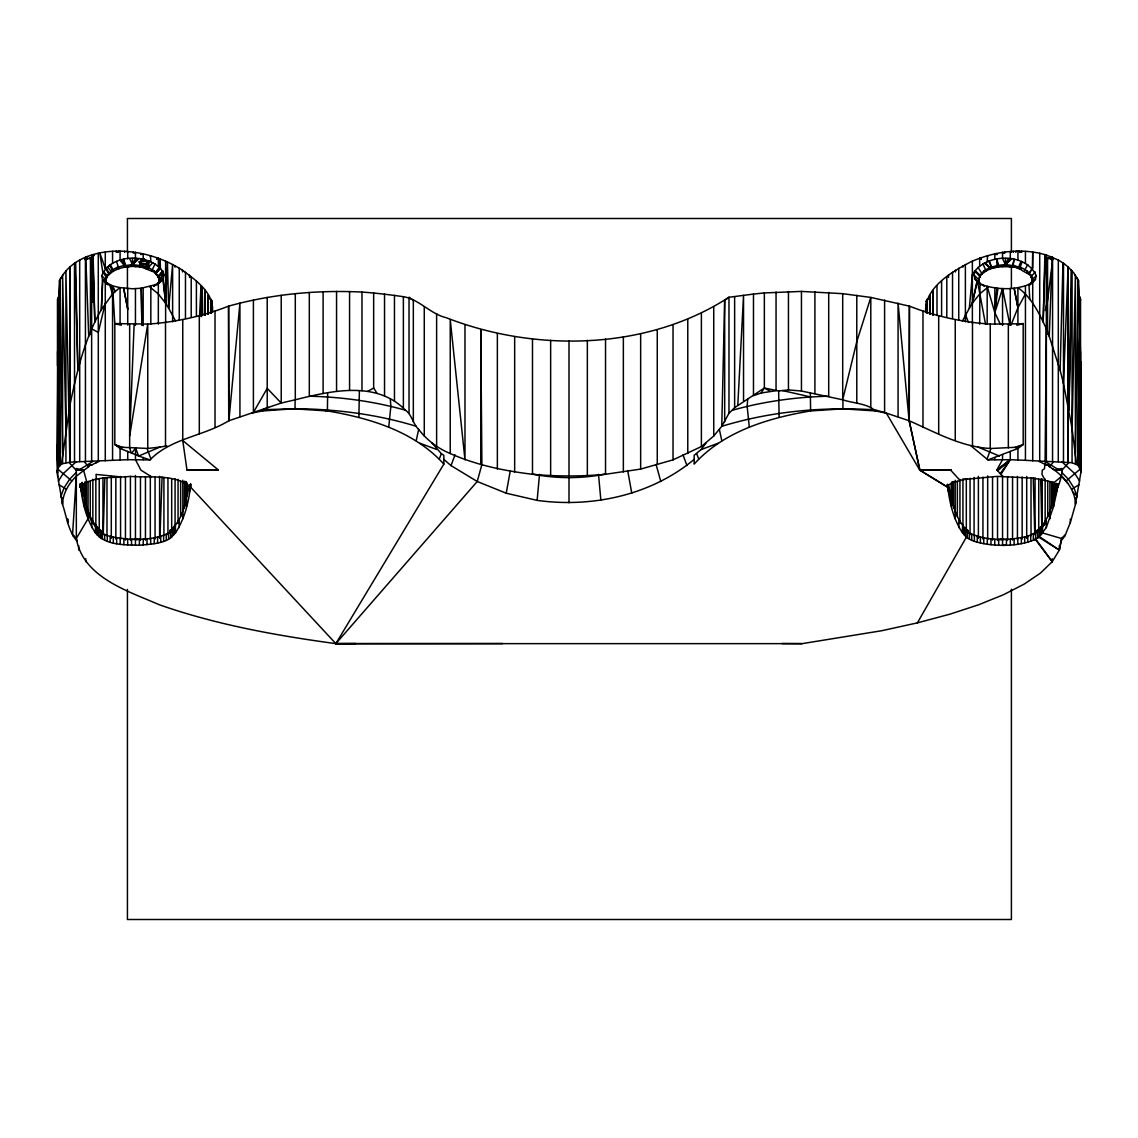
<?xml version="1.0" encoding="UTF-8"?>
<svg xmlns="http://www.w3.org/2000/svg" width="1138" height="1138" viewBox="0 0 1138 1138"><rect width="100%" height="100%" fill="white"/><g stroke="black" fill="none" stroke-linecap="round" stroke-linejoin="round"><path stroke-width="1.5" d="M89.177 466.296L87.797 464.987L89.177 466.296L76.331 476.225L72.547 534.689L76.36 538.615L76.957 541.048C68.18 530.891 66.658 516.723 62.562 504.447L56.9 471.217L58.081 467.946L58.109 326.407L59.375 281.043C71.253 256.107 102.505 249.208 127.726 251.541C147.158 253.162 166.12 259.72 182.521 270.247C195.935 280.389 214.613 293.092 212.393 312.239M80.329 483.792L80.314 487.206L80.329 483.991C81.964 500.848 85.919 518.757 95.464 532.94L96.019 533.196C105.806 545.728 124.881 544.732 139.362 545.273C151.823 543.822 177.926 543.992 174.896 525.315L175.437 525.059C184.285 513.565 186.191 498.544 189.548 484.831M84.582 500.094L84.61 482.469M158.338 324.159L158.338 283.078L163.275 272.437C151.055 252.522 110.642 253.134 101.723 275.723L102.52 279.251L101.353 309.65C84.482 338.953 76.644 372.439 69.916 405.27L61.509 463.948L58.081 467.946L56.985 444.745L58.109 326.407L60.2 465.086M165.622 322.552L165.622 261.199M172.62 321.798L172.62 264.528L168.666 308.242L175.565 321.001M179.249 320.134L179.263 268.241M185.466 318.384L185.48 272.267M174.541 528.103L175.437 532.94C184.811 518.658 189.321 500.748 190.572 483.792M191.198 317.232L191.212 276.562M196.405 316.321L196.405 281.029M201.013 285.681L201.013 315.582L201.013 285.681L199.52 317.075M204.996 315.169L204.996 290.389L204.883 315.155M210.914 313.32L210.914 299.166L210.672 313.334M1022.379 323.789L989.918 324.088C962.435 322.225 935.237 316.264 909.589 306.193L870.798 297.431L842.703 293.675L801.451 291.413L764.352 292.935L764.352 388.015L734.636 407.674L728.974 413.293L721.762 426.323L713.739 435.996L701.392 446.551L673.027 459.866L640.651 469.084L605.53 474.29C581.262 476.523 556.752 476.523 532.484 474.29C504.29 470.862 476.225 465.058 450.235 453.521C437.746 448.443 426.878 440.065 418.656 429.396C412.909 423.862 411.999 414.886 405.498 410.221C376.351 380.291 331.286 390.832 295.297 399.765L281.228 403.051L228.738 420.79L228.425 306.193C202.777 316.264 175.565 322.225 148.096 324.088L114.81 323.576L112.562 285.894C90.528 274.102 112.733 284.87 102.804 279.578L101.353 309.65L112.562 293.974L119.817 287.587L132.492 288.768L141.183 288.241L155.678 284.656L160.387 281.883L163.161 278.625L164 274.983L163.275 272.437L158.282 276.491L159.32 280.56L158.282 283.775L163.161 278.625L165.622 303.177L168.666 308.242L167.414 261.982L165.622 303.177L158.338 293.988L149.476 286.676M76.36 538.615C82.974 577.421 127.982 591.049 159.348 604.762C216.376 624.762 276.121 635.516 335.838 643.639L802.162 643.639L881.566 630.751L917.399 622.87L949.86 614.193L978.666 604.762L1003.517 594.705L1024.2 584.107L1040.488 573.068L1052.237 561.688L1059.322 550.095L1061.057 541.019L1065.04 535.571L1070.317 522.612L1075.438 504.447L1081.1 471.217L1077.999 465.257L1072.067 462.711L1025.438 460.321L1025.438 285.894L1032.849 282.366L1035.48 279.251L1036.277 275.723C1025.907 252.28 985.039 252.707 972.378 274.699L969.334 308.242L962.449 320.987M1032.721 282.437L1032.721 460.847M1038.738 529.924L1038.752 478.87M1039.705 461.473L1039.719 253.262C1016.647 248.326 992.251 252.309 970.856 261.84C951.624 271.982 924.511 287.43 925.607 312.239M1046.348 461.402L1046.363 255.026L1039.719 253.262M1058.283 461.544L1058.312 260.033L1046.363 255.026M1063.475 461.772L1063.504 263.276L1058.312 260.033M1076.491 463.948L1072.096 428.599L1063.475 383.378L1068.113 266.918L1068.098 462.199L1068.113 266.918L1063.504 263.276M172.279 536.652L172.279 528.772L174.896 525.315M186.689 496.239L186.703 483.835M211.17 312.054L211.199 299.707L212.095 301.613M1027.813 542.157L1027.827 536.24L1039.378 530.749L1033.361 534.277L1033.361 540.194C1018.795 545.856 1002.649 546.212 987.3 544.277C977.357 542.47 959.277 539.711 963.118 525.315L962.577 525.059C953.715 513.565 951.809 498.544 948.452 484.831M1056.647 484.831C1053.29 498.544 1051.384 513.565 1042.536 525.059L1037.7 530.024L1037.7 537.904L1033.361 540.194L1035.694 539.085L1035.694 533.181M1039.378 528.772L1039.378 536.652L1037.7 537.904L1042.536 532.94L1042.536 525.059L1043.717 525.358L1046.291 521.702L1046.306 519.725M1080.531 365.668L1080.531 299.237L1078.184 293.007M150.842 286.221L150.828 324.088M211.483 312.822L211.526 300.389L209.022 298.099M951.524 500.62L948.082 485.087L948.082 490.99L947.399 484.191C949.177 500.99 953.004 518.814 962.577 532.94L963.118 533.196M1080.431 351.557L1081.015 444.83L1079.919 467.946L1080.431 351.557L1078.625 281.043L1073.675 272.764L1068.212 267.003M1081.1 471.217L1080.645 361.5L1079.919 467.946L1080.289 351.244M201.568 316.649L201.753 286.477M190.572 486.95L190.587 484.063L190.615 487.092C175.081 473.621 149.59 478.017 130.045 476.367C113.956 478.373 92.761 475.2 80.329 486.95M1075.595 503.75C1074.457 487.391 1062.167 474.532 1048.823 466.296L1050.203 464.987L1045.822 464.773L1045.097 461.445L1046.363 328.825C1039.407 313.661 1031.682 297.544 1017.927 287.63C1011.355 288.952 1004.584 288.824 997.926 288.298C989.306 286.861 975.664 285.652 974 274.983L975.081 271.157L979.718 276.491L978.68 280.56L979.733 283.775L978.68 279.621L974 274.983L972.378 274.699L972.378 261.185M201.938 315.311L202.237 287.046L202.664 315.326M1035.253 271.939L1031.298 276.491L1032.322 281.043L1031.014 275.154L1027.201 270.972L1021.27 267.558C1007.5 266.719 990.017 263.888 979.989 276.335L979.733 277.203M1079.919 467.946L1079.891 326.407L1077.8 465.086M92.761 263.803L92.747 254.656L94.34 255.623L93.088 254.571L94.852 322.068L92.747 254.656M1079.891 326.407L1077.999 465.257L1077.999 279.663L1079.251 303.775L1078.198 298.711M1071.157 269.934L1068.952 410.292L1072.096 270.929L1072.067 462.711M1075.396 453.265L1077.999 279.663M121.197 325.283L121.197 324.102L114.81 323.576L114.81 444.545L120.372 448.585L131.766 453.095L135.593 448.102L135.45 459.624L140.899 470.136L151.468 476.779M190.643 487.206L335.838 643.639L443.848 464.105C414.26 431.359 369.608 418.016 327.403 410.932L327.644 393.321M764.352 292.935L753.484 294.073L753.484 395.668L761.194 393.008L764.352 388.015L778.648 390.988L788.449 389.936L801.451 391.017L842.931 399.836C852.746 403.25 868.493 403.634 875.264 410.932L886.317 413.094L909.262 420.79C935.45 432.298 961.71 447.234 990.928 448.5L1015.039 447.319L1023.19 444.56L1023.19 323.576L1016.817 324.102L1016.817 325.283M1080.531 468.486L1081.015 444.83L1081.029 471.758L1081.015 444.83L1080.332 468.998L1066.192 480.89M1072.096 428.599L1075.396 275.211L1075.382 463.479M753.484 294.073L728.974 297.274L724.678 300.418L721.762 426.323C771.336 411.131 823.713 406.551 875.321 409.879L886.317 413.094L919.789 470.136L947.399 487.092L948.423 485.073L951.567 483.038L963.53 479.511L997.144 476.367L1033.204 478.145L1048.439 481.161L1055.353 484.048L1057.728 487.192L1053.575 506.524L1046.291 527.605L1041.981 533.196L1041.981 525.315L1041.64 534.021L1041.64 526.14L1041.981 527.292L1043.717 525.358M207.827 314.287L208.297 294.941L208.297 314.287M706.186 442.782L701.122 449.553L694.152 455.3L694.152 464.105C723.754 431.359 768.406 418.016 810.612 410.932L810.356 393.321M1044.912 254.571L1043.148 322.068L1045.253 254.656L1045.281 256.875L1052.721 259.805L1052.579 257.273L1052.55 461.473M103.231 534.576L104.796 478.045M1056.505 490.521L1056.647 485.243M1063.475 383.378L1060.118 370.277L1062.992 262.949M979.69 277.331L979.989 275.154L983.801 270.972L989.747 267.558L995.594 267.473M1055.922 490.194L1056.149 483.181M101.723 275.723L105.678 279.621L106.659 284.059L105.678 281.043L106.986 276.776C111.368 271.143 118.281 268.312 125.152 267.089L124.099 259.279M159.974 536.638L162.08 477.05M998.168 266.961L997.059 258.98M1060.118 370.277L1049.264 336.379L1052.209 257.117L1051.014 259.208L1050.516 256.505L1048.937 258.539L1045.353 258.568L1047.614 257.913M1055.353 496.225L1055.808 483.849M125.152 267.089L132.492 266.377L148.267 267.558L154.199 270.972L158.282 277.203M134.128 324.486L129.661 436.053L147.755 324.102L147.755 448.457L122.975 447.319L115.621 445.157M979.69 283.661L974.839 278.625M925.891 312.523L926.488 300.389M60.001 279.663L59.901 465.399L58.749 303.775L60.001 279.663L62.618 453.194M737.794 405.299L743.541 295.368L743.541 400.974M778.648 390.988L779.117 417.105M92.719 256.875L85.279 259.805L85.421 257.273L85.45 461.473L69.916 462.199L61.509 463.948M1057.401 484.319L1057.031 490.99L1057.031 484.688M1028.709 274.329L1032.422 268.084L1032.721 252.024L1032.721 268.468L1028.78 273.248M155.294 272.565L156.048 274.272L155.764 273.248L159.733 267.131L155.294 272.565L142.406 267.473L142.406 264.429L139.732 263.945M1042.408 527.093L1042.536 525.059L1042.152 527.207L1046.291 521.702L1046.291 527.605M109.134 274.5L110.799 270.972L116.73 267.558L124.213 265.367L128.494 266.719L132.492 264.67L138.779 258.81M747.68 399.338L747.154 406.223L749.288 427.148M982.236 273.248L982.179 274.045L978.04 267.316M1000.444 324.458L994.825 312.637L996.817 288.241M986.162 271.086L982.848 263.774M1051.014 259.208L1051.213 256.761M694.152 459.396C651.121 495.272 592.002 507.961 537.136 500.379L539.512 474.333M358.897 417.105L359.366 390.988M1079.365 309.721L1080.531 299.237L1078.113 293.177M971.07 445.954L987.969 459.908L1017.642 448.585L1018.709 446.437M62.405 503.75C63.131 493.209 68.735 483.394 76.331 476.225M1052.067 264.912L1047.557 300.645L1045.324 310.546M987.172 286.221L994.825 312.637L997.926 288.298M151.653 270.972L155.152 263.774M148.267 269.137L149.263 261.1M388.727 427.148L390.86 406.223L390.334 399.338M139.405 266.932L140.941 258.98M1012.848 267.089L1013.901 259.279M537.136 500.379L506.225 493.209L510.336 470.563M85.279 259.805L85.791 257.117L86.986 259.208L87.484 256.505M135.251 253.518L135.45 252.451L135.45 258.539L132.492 264.67L125.208 265.51L124.213 267.188L123.786 259.364L125.208 265.51M88.437 465.598L88.209 466.779L84.383 461.544M1065.453 534.689L1061.669 538.544L1059.322 550.095L1038.724 537.136M146.119 268.525L148.694 260.858M1033.005 278.824C1029.862 270.915 1013.204 271.669 1021.511 261.413M977.044 281.228L972.378 303.163L972.378 323.306M416.195 440.747L418.656 429.396M977.229 281.427L972.378 303.163L969.334 308.242M988.751 261.1L991.639 267.416L997.215 265.367L1005.508 264.67L1009.506 266.719L1013.802 265.367L1013.802 267.188L1012.792 265.51L1014.214 259.364M105.279 282.437L105.279 303.163L98.295 332.381L98.295 461.473L92.178 464.773L87.797 465.485M118.452 252.337L118.722 251.157L117.655 252.323L116.261 251.142L116.261 252.323M1061.057 541.019L1061.669 538.544L1065.04 535.571M990.928 448.5L987.115 458.955M65.904 428.599L62.604 275.211L62.618 463.479M135.138 253.504L135.45 252.451M963.118 527.292L963.118 525.315M1031.014 283.433L1032.322 279.621L1036.277 275.723M994.825 312.637L1002.55 288.568L1009.932 325.141M979.718 276.491L978.68 280.56M1037.7 530.024L1036.874 532.47L1036.874 530.507L1037.7 530.024L1038.724 531.233M59.887 293.177L57.64 299.749L59.816 293.021M1057.671 483.792L1057.728 487.192L1057.714 484.048C1055.851 495.713 1064.272 469.98 1061.669 468.472L1054.428 470.136L1061.669 470.136L1057.984 469.382L1045.097 461.445M506.225 493.209L477.235 481.502L451.018 465.598L455.001 454.859M60.954 496.182L64.027 487.903L69.617 479.24L76.331 472.313M1015.807 252.38L1016.248 251.214M1010.914 325.297L1017.927 307.744L1025.438 293.974M172.279 530.749L173.588 527.477L173.588 535.358M439.254 458.955L441.373 453.692L431.828 442.782M1008.339 258.667L1005.508 264.67L1002.55 266.577L998.225 265.51L996.774 259.037L997.215 267.046M1019.463 268.867L1022.166 261.726M1024.769 270.119L1027.785 264.485M1002.55 476.324L996.874 469.866L1002.55 459.624L1002.55 454.631M917.399 622.87L966.375 537.136M1000.942 474.404L1010.274 459.695L1010.274 451.416M58.308 481.132L63.031 473.821L76.203 461.729M158.011 283.433L162.933 278.895L165.622 303.177M948.295 469.638L951.041 469.866L919.789 470.136L947.371 486.95M59.375 281.043L60.855 277.957M1053.617 461.544L1049.791 466.779L1050.203 464.987M1000.245 473.621L1010.274 459.695L1025.438 460.321M728.676 297.416C647.181 350.276 536.069 352.752 446.252 317.715C430.562 314.074 419.154 299.394 403.762 296.748C389.893 294.742 375.967 293.021 361.969 292.068C317.104 289.849 271.74 294.073 228.425 306.193M925.905 301.613L928.978 298.099M159.32 280.56L158.282 276.491L162.649 270.801M137.399 258.696L132.492 264.67L135.45 266.577L140.785 265.367L146.361 267.416L146.432 268.625M1027.827 536.24C1008.396 540.835 986.532 541.389 968.225 532.47L968.225 530.507L965.735 530.749L963.459 526.14L963.459 534.021M164 274.983L159.32 279.621L158.282 276.491L162.919 271.157M1069.066 462.369L1061.669 470.463M502.754 643.539L335.838 643.639L477.235 481.502L481.9 464.503L480.748 329.693L480.748 464.389M85.45 461.473L127.726 459.695L150.045 459.908L150.899 458.955C172.023 438.102 203.858 436.082 228.738 420.79M148.267 267.558L152.819 262.679M160.686 268.255L155.252 273.461L154.199 270.972L151.838 271.086L151.767 270.119M140.941 254.499L143.175 253.888L143.175 259.45M1048.823 466.296L1050.203 465.485L1044.84 464.617L1044.485 468.828L1042.252 470.136L1041.981 474.404L1045.21 480.293M1011.597 258.98L1005.508 264.67L1002.55 258.539L1002.55 252.451L1002.863 253.504L1004.74 252.11L1004.74 253.191M153.73 286.463L155.678 284.656M158.353 283.575L160.956 281.228M1031.298 283.006L1035.48 279.251M160.785 281.427L158.282 283.006M153.986 286.321L156.191 284.344M997.727 470.819L1010.274 459.695L987.969 459.908M988.524 286.662L979.662 293.974L972.378 303.163L972.378 274.699M156.916 284.913L160.387 281.883M1029.79 285.026L1032.849 282.366M59.816 297.246L57.469 299.251L57.469 365.654M1053.532 483.038L1061.669 476.225L1067.729 483.28M997.116 470.136L1010.274 459.695L996.874 469.866M1018.51 448.073L1023.19 444.56M172.279 528.772L169.775 530.507L169.775 532.47C156.959 539.227 141.88 539.853 127.669 539.17C117.328 537.321 99.219 537.634 96.019 525.315L95.464 525.059C86.616 513.579 84.724 498.544 81.353 484.831M88.11 481.388L88.01 518.772L76.331 538.473L76.331 468.472L80.016 469.382L92.903 461.445M140.685 254.457L141.894 253.589M157.243 259.037L158.338 258.269L158.338 266.064M97.313 529.455L98.622 528.772L100.3 530.024L102.306 539.085L102.306 533.181L101.126 532.47L101.126 530.507L98.935 530.977L98.622 528.772L96.019 525.315M909.589 306.193L909.262 420.79L919.789 469.866L951.041 469.866M1079.109 484.646L1071.612 489.269M367.759 391.301L373.662 388.015L373.662 292.935M251.683 413.094L262.736 410.932L295.069 408.698C336.023 409.068 377.048 414.246 416.252 426.323M95.72 462.981L98.665 461.487M120.372 448.585L122.975 447.319M262.153 409.936L268.468 407.333M325.34 410.79L327.459 409.879M1074.926 498.202L1076.832 497.391M166.945 445.954L160.017 447.049L138.637 456.039L131.766 453.095M701.122 449.553L718.135 443.251M1025.438 285.894L1018.183 287.587M732.516 410.221C763.314 401.529 795.32 397.119 827.283 396.237M1023.19 323.576L1017.927 324.97L1017.927 287.63M604.477 474.247C581.205 478.728 556.809 478.728 533.523 474.247M187.998 469.994L186.959 469.866L182.749 440.52L182.749 319.55M138.608 261.982L145.522 260.673L149.035 261.143M761.194 393.008L776.045 390.704L776.045 292.068M963.53 479.511L967.542 478.785M147.755 448.457L160.017 447.049M294.756 408.869L327.403 410.932M810.612 410.932L842.931 408.841L875.264 410.932M87.797 464.987L92.178 464.773M262.679 409.751L295.069 408.698M89.063 258.539L92.662 258.568L90.386 257.913M131.553 545.273L131.553 539.369L139.362 539.369L139.362 545.273M135.45 539.44L137.826 539.398M1003.005 539.426L1000.16 539.398M355.981 643.539L335.838 643.639M186.959 469.866L218.226 470.136L187.13 469.823M76.331 470.136L83.572 470.136L86.801 482.071M782.034 643.539L802.162 643.639M310.731 396.237C342.694 397.119 374.701 401.529 405.498 410.221M119.433 476.779L96.033 474.404L96.431 479.511M1012.792 265.51L1005.508 264.67L1010.288 258.824L1010.288 251.541M139.775 265.51L132.492 264.67L129.675 258.667M119.817 287.587L112.562 285.894L115.393 291.513M140.941 259.933L145.522 260.673L147.727 264.059L139.974 262.807M80.016 469.382L83.572 470.136M142.406 264.429L147.186 265.495M782.531 390.576L810.27 396.863M115.621 323.789L120.073 324.956L120.073 287.63M1042.536 532.94L1061.669 538.544M1019.093 268.753L1016.39 267.928L1013.802 265.367L1019.364 267.416M150.045 459.908L138.637 456.039L135.593 448.102M978.011 447.063L999.377 456.039M419.879 443.251L436.892 449.553M114.81 444.545L119.305 446.437L119.504 448.073M61.168 497.391L63.074 498.202M73.045 535.685L73.899 536.083L72.96 535.571M96.36 526.14L96.36 534.021L96.019 527.292L91.709 521.702L84.425 506.524L84.425 498.643M1015.039 447.319L1017.642 448.585M1052.366 468.643L1055.097 469.994M1039.335 461.487L1045.822 464.773M91.637 328.825L98.295 332.381L98.281 253.262M765.191 388.471L770.27 391.301M66.388 489.269L58.892 484.646M98.622 528.772L98.636 530.749L101.126 532.47L100.3 530.024M441.373 453.692L443.848 455.3L443.848 464.105M1039.378 536.652L1059.322 550.095L1059.322 545.657M980.757 259.037L979.662 258.269L979.662 266.064M996.106 254.67L996.106 253.589L997.315 254.457M1061.797 461.729L1074.969 473.821L1079.692 481.132M967.4 530.024L967.4 537.904L965.735 536.652L965.721 528.772L966.375 531.233L968.225 532.47L967.4 530.024L964.412 527.477L964.412 535.358M965.735 530.749L969.42 533.167L969.42 539.085M71.808 480.89L57.668 468.998L57.711 351.244M984.27 263.106L989.747 267.558L989.747 269.137M182.749 440.52L218.226 469.866M158.282 276.491L155.764 273.248L159.96 267.316L160.145 258.966L160.387 267.885L155.821 274.045M443.848 459.396L451.018 465.598M981.084 284.913L977.613 281.883L985.536 324.387M105.151 282.366L108.21 285.026M102.804 279.578L106.702 283.006L106.716 284.244M975.067 278.895L979.989 283.433L979.662 324.159M982.322 284.656L984.285 286.463M975.366 270.801L979.989 275.154L979.989 276.335M996.106 253.589L997.059 254.499M1072.551 491.815L1077.046 496.182L1073.973 487.903L1068.383 479.24L1061.669 472.313M76.331 470.449L68.934 462.369M985.181 262.679L989.747 267.558M950.671 470.136L959.889 480.293M109.746 273.845L105.279 268.468L99.803 252.921L102.747 271.939L106.716 277.644M107.285 266.747L110.799 270.972L110.799 272.75M109.305 265.182L113.373 271.271M1035.295 539.284L1052.237 561.688L1052.237 558.73M409.339 297.416L413.336 300.418L413.336 421.842M1035.694 539.085L1052.237 561.688M143.985 258.525L145.522 260.673M105.578 268.084L109.291 274.329M1078.625 281.043L1077.145 277.957M373.662 388.015L376.82 393.008M105.862 267.857L109.22 273.248L106.986 275.154L105.678 281.043M110.215 264.485L113.231 270.119M965.38 264.528L965.394 314.757L968.566 322.452M696.627 453.692L698.76 458.955M150.899 458.955L147.072 448.5M122.022 259.82L124.213 265.367L120.073 260.317L120.073 251.157M1046.363 328.825L1049.264 336.379M683.013 454.859L686.982 465.598M989.306 260.858L991.639 267.416M116.489 261.413L118.907 268.753M109.703 285.012L112.562 293.974L112.562 460.321M131.226 452.867L129.661 447.903L129.661 324.458M1031.284 277.644L1031.014 275.154M174.882 527.292L174.541 526.14L174.541 534.021M656.114 464.503L660.78 481.502M998.225 265.51L998.595 266.932M1019.563 252.337L1019.278 251.157L1020.345 252.323L1021.739 251.142L1021.739 252.323M106.659 284.059L105.678 279.621L106.702 276.491L103.074 271.498L106.986 275.154L106.986 276.776M898.067 416.75L898.067 303.092L909.134 420.847L919.789 469.866M719.358 429.396L721.819 440.747M110.927 285.396L112.562 293.974M1052.721 259.805L1052.209 257.117L1052.209 259.592M1002.55 252.451L1002.749 253.518M627.678 470.563L631.775 493.209M986.233 270.119L986.347 270.972M58.749 303.775L59.418 309.052M598.503 474.333L600.878 500.379M86.787 256.761L86.986 259.208M1028.965 284.628L1029.776 299.465M262.679 409.879L262.736 410.932M92.79 302.139L90.443 258.497L90.443 334.572M211.526 300.389L212.109 312.523M88.736 336.379L85.791 257.117L85.791 259.592M82.149 482.356L82.676 496.424M81.851 482.782L82.135 491.63M1033.247 478.017L1034.769 534.576M75.008 262.949L77.882 370.277L75.663 262.537M930.187 314.287L929.703 294.941L929.703 314.287M1040.744 479.126L1041.811 526.78M141.183 288.241L141.894 325.255L141.325 288.213M927.342 313.32L927.1 299.166L927.1 313.32M69.887 266.918L69.916 462.199L65.904 270.929L65.933 462.711M1041.64 478.885L1042.024 526.723M1057.728 484.191L1057.728 487.192M933.132 315.155L933.004 290.389L933.004 315.183M187.229 483.124L187.286 495.414M186.419 482.199L186.476 496.339M184.811 481.146L184.925 505.756M57.569 351.557L58.081 467.946M1053.617 482.37L1053.674 496.453M100.3 532.001L100.329 537.918M91.694 519.725L91.709 527.605M1053.39 482.469L1053.418 500.094M974.37 535.301L974.37 541.219M958.737 268.241L958.751 320.134M952.534 272.267L952.534 318.384M941.595 281.029L941.61 316.321M96.019 527.292L96.019 533.196M69.788 267.003L69.916 462.199M1075.438 500.919L1075.438 504.447M1070.317 519.084L1070.317 522.612M1053.959 483.806L1053.959 496.196M1053.575 498.643L1053.575 506.524M1053.247 482.54L1053.247 500.179M1052.806 481.943L1052.806 504.817M1051.583 481.644L1051.583 508.16M1049.99 510.891L1049.99 518.772M1049.89 481.388L1049.89 511.531M1047.742 481.161L1047.742 516.652M1047.557 258.497L1047.557 334.33M1045.153 479.198L1045.153 523.523M1042.152 479.041L1042.152 526.766M1040.687 527.477L1040.687 535.358M1035.054 477.889L1035.054 534.547M1031.014 477.661L1031.014 535.685M1030.729 535.301L1030.729 541.219M1027.201 270.972L1027.201 272.75M1026.704 476.495L1026.704 538.317M1025.438 251.327L1025.438 263.248M1024.684 537.065L1024.684 542.968M1022.166 476.978L1022.166 539.042M1021.27 267.558L1021.27 269.407M1021.341 537.776L1021.341 543.68M1017.941 251.157L1017.941 260.317M1017.927 448.415L1017.927 459.937M1017.799 538.359L1017.799 544.277M1017.429 476.424L1017.429 539.711M1014.114 538.815L1014.114 544.732M1013.318 251.285L1013.318 252.408M1012.55 476.594L1012.55 540.123M1011.398 252.366L1011.398 218.496L127.428 218.496L127.428 252.209M1011.398 266.534L1011.398 287.814M1011.398 589.214L1011.398 919.504L127.428 919.504L127.428 589.413M1010.274 288.497L1010.274 325.141M1010.331 539.156L1010.331 545.074M1008.339 324.458L1008.339 447.903M1007.571 476.552L1007.571 540.337M1005.508 258.426L1005.508 266.377M1002.55 288.568L1002.55 325.383M1002.55 475.513L1002.55 545.344L1006.447 545.273L1006.461 539.369L998.652 539.369L998.652 545.273M997.528 476.779L997.528 540.365M994.825 253.888L994.825 259.45M994.825 287.857L994.825 324.216M994.825 457.519L994.825 459.695M994.768 539.17L994.768 545.074M992.549 477.05L992.549 540.166M990.985 538.815L990.985 544.732M990.245 324.117L990.245 448.472M987.67 475.912L987.67 539.654M987.528 256.832L987.528 255.709L987.172 261.754M987.172 287.373L987.172 324.088M987.3 538.359L987.3 544.277M983.801 270.972L983.801 272.38M983.758 537.762L983.758 543.68M982.933 477.078L982.933 539.056M981.952 273.333L981.952 274.272M980.415 537.051L980.415 542.968M978.395 476.324L978.395 538.302M977.272 536.24L977.272 542.157M974.085 477.419L974.085 535.642M972.492 322.381L972.492 446.238M971.738 534.277L971.738 540.194M970.045 478.259L970.045 534.618M966.318 478.899L966.318 529.91M965.394 314.757L965.394 321.784M962.961 265.78L962.961 267.16M962.947 478.842L962.947 526.709M962.577 525.059L962.577 532.94M959.946 479.368L959.946 523.565M958.808 519.725L958.808 527.605M957.357 481.303L957.357 516.709M955.479 270.247L955.479 271.954M955.251 319.55L955.251 440.52M955.209 480.25L955.209 511.816M955.109 510.891L955.109 518.772M953.516 481.587L953.516 508.131M952.293 481.602L952.293 504.618M951.852 482.313L951.852 500.023M951.524 498.643L951.524 506.524M951.155 483.764L951.155 496.154M948.48 275.197L948.48 277.444M946.802 276.562L946.802 317.26M938.694 315.738L938.694 434.147M936.987 285.681L937.001 315.596M922.975 311.072L922.975 427.39M909.262 306.079L909.134 420.847M884.596 300.019L884.596 412.454M870.798 407.76L870.798 297.431L856.786 341.656L842.703 399.765L842.703 293.675M856.786 295.325L856.786 403.051M842.931 399.836L842.931 408.841M828.706 292.466L828.706 396.437M814.908 291.712L814.908 393.563M801.451 291.413L801.451 391.017M788.449 291.541L788.449 389.936M734.636 296.648L734.636 407.674M728.974 297.274L728.974 413.293M724.678 300.418L724.678 421.842M713.739 307.075L713.739 435.996M701.392 313.576L701.392 446.551M687.779 319.593L687.779 453.521M673.027 324.999L673.027 459.866M657.266 329.693L657.266 464.389M640.651 333.605L640.651 469.084M623.354 336.706L623.354 471.914M605.53 338.939L605.53 474.29M587.35 340.29L587.35 475.897M569 340.731L569 502.797M550.65 340.29L550.65 475.897M532.484 338.939L532.484 474.29M514.661 336.706L514.661 471.914M497.363 333.605L497.363 469.084M464.987 324.999L464.987 459.866L450.235 319.593L450.235 453.521M436.622 313.576L436.622 446.551M424.275 307.075L424.275 435.996M409.026 297.274L409.026 413.293M403.378 296.648L403.378 407.674M394.459 295.368L394.459 400.974M384.53 294.073L384.53 395.668M361.969 292.068L361.969 390.704M349.565 291.541L349.565 389.936M336.564 291.413L336.564 391.017M323.107 291.712L323.107 393.563M309.308 292.466L309.308 396.437M295.297 293.675L295.297 399.765M295.069 399.836L295.069 408.841M281.228 295.325L281.228 403.051L267.217 388.357L253.404 412.454L253.404 300.019M267.217 297.431L267.217 407.76M239.933 416.75L239.933 303.092L228.866 420.861L228.738 306.079M215.025 311.072L215.025 427.39M204.996 290.389L204.996 315.183M199.306 315.738L199.306 434.147M189.932 484.688L189.932 490.99M189.52 275.197L189.52 277.444M186.86 483.764L186.86 496.154M186.49 498.643L186.49 506.524M186.148 482.313L186.148 500.023M185.707 481.602L185.707 504.618M184.484 481.587L184.484 508.131M182.791 480.25L182.905 518.772M182.521 270.247L182.521 271.954M180.643 481.303L180.643 516.709M179.207 519.725L179.207 527.605M178.054 479.368L178.054 523.565M175.437 525.059L175.437 532.94M175.039 265.78L175.039 267.16M175.067 478.842L175.067 526.709M171.682 478.899L171.682 529.91M170.6 537.904L170.6 530.024L169.775 532.47L170.6 532.001L168.595 533.181L168.595 539.085M167.955 478.259L167.955 534.618M166.262 534.277L166.262 540.194M165.508 322.381L165.508 446.238M163.915 477.419L163.915 535.642M163.63 535.301L163.63 541.219M160.743 536.226L160.743 542.157M159.605 476.324L159.605 538.302M158.011 275.154L158.011 276.335M157.599 537.051L157.599 542.968M155.067 477.078L155.067 539.056M154.242 537.762L154.242 543.68M150.842 261.754L150.472 255.709L150.472 256.832M150.7 538.359L150.7 544.277M150.33 475.912L150.33 539.654M147.015 538.815L147.015 544.732M145.451 477.05L145.451 540.166M143.175 287.857L143.175 325.681M143.175 457.504L143.175 459.695M143.232 539.156L143.232 545.074M140.785 265.367L140.785 267.046M140.472 476.779L140.472 540.365M135.45 288.568L135.45 325.383M135.45 475.513L135.45 545.344M133.274 252.11L133.274 253.191M132.492 258.426L132.492 266.377M130.429 476.552L130.429 540.337M127.726 251.541L127.726 258.824M127.726 288.497L127.726 325.112M127.726 451.416L127.726 459.695M127.669 539.17L127.669 545.074M127.428 266.406L127.428 289.479M125.45 476.594L125.45 540.123M124.696 251.285L124.696 252.408M123.886 538.829L123.886 544.732M120.571 476.438L120.571 539.711M120.201 538.359L120.201 544.277M120.073 448.4L120.073 459.937M116.73 267.558L116.73 269.407M116.659 537.762L116.659 543.68M115.848 476.978L115.848 539.042M113.316 537.051L113.316 542.968M112.562 251.327L112.562 263.248M111.296 476.495L111.296 538.317M110.173 536.24L110.173 542.157M107.271 535.315L107.271 541.219M106.986 477.661L106.986 535.685M105.279 252.024L105.279 268.468M105.279 303.163L105.279 460.847M104.639 534.291L104.639 540.194M102.946 477.889L102.946 534.547M99.219 478.87L99.219 529.91M98.636 530.749L98.636 536.652M97.313 527.477L97.313 535.358M95.848 479.041L95.848 526.766M95.464 525.059L95.464 532.94M92.847 479.198L92.847 523.523M91.637 255.026L91.652 461.402M90.258 481.161L90.258 516.652M86.417 481.644L86.417 508.16M85.777 558.73L85.777 561.688M85.194 481.943L85.194 504.817M84.753 482.54L84.753 500.179M84.041 483.806L84.041 496.196M80.969 484.688L80.969 490.99M79.688 260.033L79.717 461.544M78.678 545.657L78.678 550.095M74.496 263.276L74.525 461.772M62.562 500.919L62.562 504.447M57.64 474.532L57.64 476.936M56.985 444.745L57.64 473.323L56.985 444.745M67.697 519.056L67.683 522.612L67.683 519.084M158.338 258.269L156.646 258.838L158.338 258.269M981.354 258.838L979.662 258.269L981.354 258.838M1017.927 307.744L1014.157 288.312L1017.927 307.744M127.726 309.209L123.672 288.284L127.726 309.209M80.314 487.206L80.286 484.247L80.314 487.206"/></g></svg>
